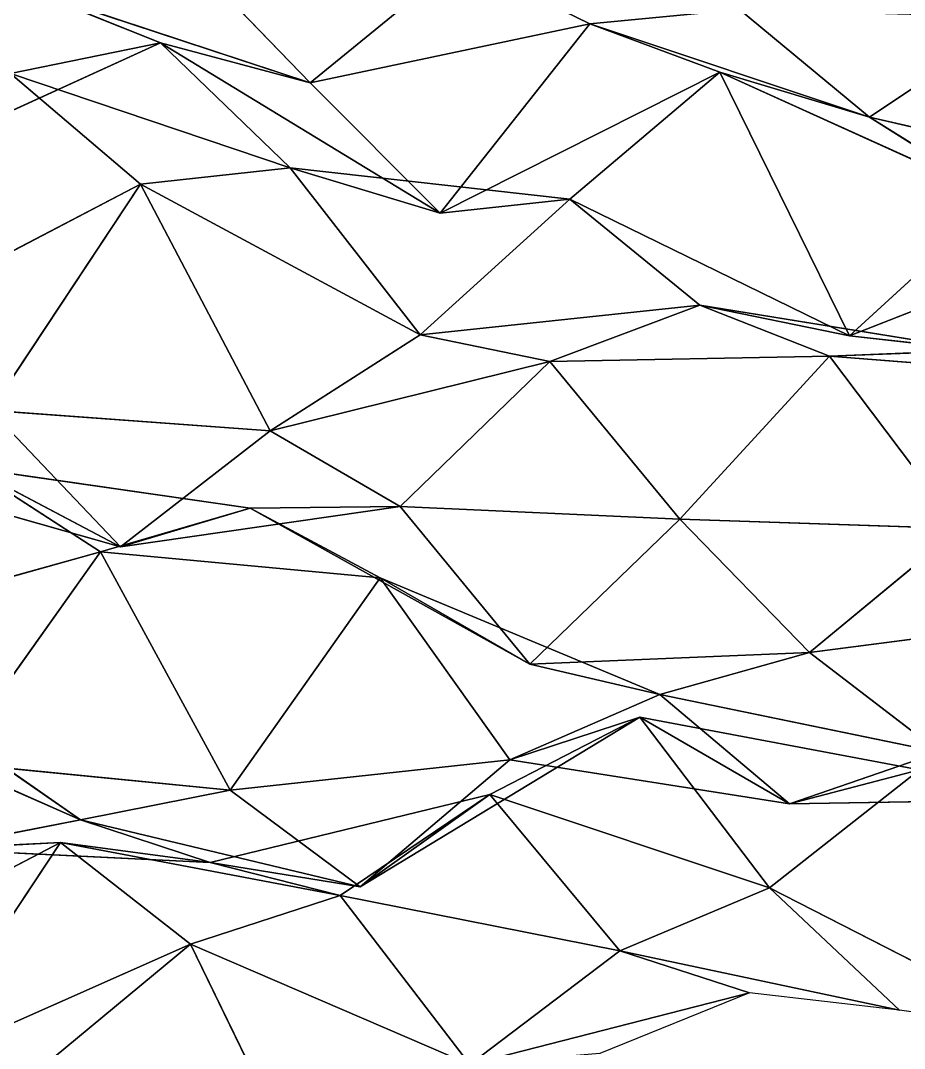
# Model space of a CAD drawing. Header units: metres. Extents: x -3703 to 431, y -1555 to 134.
# Drawn here: x -76.9 to 2.2, y -96 to -3.9 of the extents above; entities that cross this region are included whole.
import ezdxf

# ---------------------------------------------------------------- set-up
doc = ezdxf.new("R2010")
doc.units = ezdxf.units.M

msp = doc.modelspace()

# ---------------------------------------------------------------- linework, layer by layer
for p, q in [((-62.609886, 2.527298, -907.91504), (-50.982338, -9.499359, -945.5525)), ((-50.982338, -9.499359, -945.5525), (-62.609886, 2.527298, -907.91504)), ((-37.565926, 1.50473, -920.5177), (-50.982338, -9.499359, -945.5525)), ((-50.982338, -9.499359, -945.5525), (-37.565926, 1.50473, -920.5177)), ((-37.565926, 1.50473, -920.5177), (-25.938377, -4.209076, -959.56665)), ((-25.938377, -4.209076, -959.56665), (-37.565926, 1.50473, -920.5177)), ((-50.982338, -9.499359, -945.5525), (-76.0263, -1.221085, -934.5724)), ((-76.0263, -1.221085, -934.5724), (-64.39875, -5.919678, -973.8484)), ((-64.39875, -5.919678, -973.8484), (-76.0263, -1.221085, -934.5724)), ((-76.0263, -1.221085, -934.5724), (-50.982338, -9.499359, -945.5525)), ((-12.521965, -2.933823, -932.3563), (-25.938377, -4.209076, -959.56665)), ((-25.938377, -4.209076, -959.56665), (-12.521965, -2.933823, -932.3563)), ((-12.521965, -2.933823, -932.3563), (-0.894417, -12.558044, -970.531)), ((-0.894417, -12.558044, -970.531), (-12.521965, -2.933823, -932.3563)), ((12.521996, -3.627045, -945.0326), (-0.894417, -12.558044, -970.531)), ((-0.894417, -12.558044, -970.531), (12.521996, -3.627045, -945.0326)), ((-25.938377, -4.209076, -959.56665), (-50.982338, -9.499359, -945.5525)), ((-50.982338, -9.499359, -945.5525), (-25.938377, -4.209076, -959.56665)), ((-25.938377, -4.209076, -959.56665), (-39.35479, -21.167877, -983.27)), ((-39.35479, -21.167877, -983.27), (-25.938377, -4.209076, -959.56665)), ((-0.894417, -12.558044, -970.531), (-25.938377, -4.209076, -959.56665)), ((-25.938377, -4.209076, -959.56665), (-14.310829, -8.546692, -998.92346)), ((-14.310829, -8.546692, -998.92346), (-25.938377, -4.209076, -959.56665)), ((-25.938377, -4.209076, -959.56665), (-0.894417, -12.558044, -970.531)), ((-64.39875, -5.919678, -973.8484), (-89.44271, -17.349777, -958.4614)), ((-89.44271, -17.349777, -958.4614), (-64.39875, -5.919678, -973.8484)), ((-64.39875, -5.919678, -973.8484), (-77.81516, -8.667007, -1000.7296)), ((-77.81516, -8.667007, -1000.7296), (-64.39875, -5.919678, -973.8484)), ((-50.982338, -9.499359, -945.5525), (-64.39875, -5.919678, -973.8484)), ((-39.35479, -21.167877, -983.27), (-64.39875, -5.919678, -973.8484)), ((-64.39875, -5.919678, -973.8484), (-50.982338, -9.499359, -945.5525)), ((-64.39875, -5.919678, -973.8484), (-52.771202, -17.123276, -1011.6699)), ((-52.771202, -17.123276, -1011.6699), (-64.39875, -5.919678, -973.8484)), ((-64.39875, -5.919678, -973.8484), (-39.35479, -21.167877, -983.27)), ((-52.771202, -17.123276, -1011.6699), (-77.81516, -8.667007, -1000.7296)), ((-77.81516, -8.667007, -1000.7296), (-66.187614, -18.568512, -1038.8422)), ((-66.187614, -18.568512, -1038.8422), (-77.81516, -8.667007, -1000.7296)), ((-77.81516, -8.667007, -1000.7296), (-52.771202, -17.123276, -1011.6699)), ((-14.310829, -8.546692, -998.92346), (-39.35479, -21.167877, -983.27)), ((-39.35479, -21.167877, -983.27), (-14.310829, -8.546692, -998.92346)), ((-14.310829, -8.546692, -998.92346), (-27.727242, -19.901794, -1023.8799)), ((-27.727242, -19.901794, -1023.8799), (-14.310829, -8.546692, -998.92346)), ((-0.894417, -12.558044, -970.531), (-14.310829, -8.546692, -998.92346)), ((10.733131, -19.871552, -1009.2223), (-14.310829, -8.546692, -998.92346)), ((-14.310829, -8.546692, -998.92346), (-0.894417, -12.558044, -970.531)), ((-14.310829, -8.546692, -998.92346), (-2.683281, -32.16562, -1033.9688)), ((-2.683281, -32.16562, -1033.9688), (-14.310829, -8.546692, -998.92346)), ((-14.310829, -8.546692, -998.92346), (10.733131, -19.871552, -1009.2223)), ((-50.982338, -9.499359, -945.5525), (-39.35479, -21.167877, -983.27)), ((-39.35479, -21.167877, -983.27), (-50.982338, -9.499359, -945.5525)), ((24.149544, -18.36847, -982.063), (-0.894417, -12.558044, -970.531)), ((-0.894417, -12.558044, -970.531), (10.733131, -19.871552, -1009.2223)), ((10.733131, -19.871552, -1009.2223), (-0.894417, -12.558044, -970.531)), ((-0.894417, -12.558044, -970.531), (24.149544, -18.36847, -982.063)), ((-52.771202, -17.123276, -1011.6699), (-66.187614, -18.568512, -1038.8422)), ((-66.187614, -18.568512, -1038.8422), (-52.771202, -17.123276, -1011.6699)), ((-39.35479, -21.167877, -983.27), (-52.771202, -17.123276, -1011.6699)), ((-27.727242, -19.901794, -1023.8799), (-52.771202, -17.123276, -1011.6699)), ((-52.771202, -17.123276, -1011.6699), (-39.35479, -21.167877, -983.27)), ((-52.771202, -17.123276, -1011.6699), (-41.143654, -32.064697, -1048.6556)), ((-41.143654, -32.064697, -1048.6556), (-52.771202, -17.123276, -1011.6699)), ((-52.771202, -17.123276, -1011.6699), (-27.727242, -19.901794, -1023.8799)), ((-66.187614, -18.568512, -1038.8422), (-91.231575, -31.664368, -1023.08264)), ((-91.231575, -31.664368, -1023.08264), (-66.187614, -18.568512, -1038.8422)), ((-66.187614, -18.568512, -1038.8422), (-79.60403, -38.84111, -1061.8046)), ((-79.60403, -38.84111, -1061.8046), (-66.187614, -18.568512, -1038.8422)), ((-41.143654, -32.064697, -1048.6556), (-66.187614, -18.568512, -1038.8422)), ((-66.187614, -18.568512, -1038.8422), (-54.560066, -40.665268, -1074.2279)), ((-54.560066, -40.665268, -1074.2279), (-66.187614, -18.568512, -1038.8422)), ((-66.187614, -18.568512, -1038.8422), (-41.143654, -32.064697, -1048.6556)), ((-27.727242, -19.901794, -1023.8799), (-41.143654, -32.064697, -1048.6556)), ((-41.143654, -32.064697, -1048.6556), (-27.727242, -19.901794, -1023.8799)), ((-39.35479, -21.167877, -983.27), (-27.727242, -19.901794, -1023.8799)), ((-27.727242, -19.901794, -1023.8799), (-39.35479, -21.167877, -983.27)), ((-2.683281, -32.16562, -1033.9688), (-27.727242, -19.901794, -1023.8799)), ((-27.727242, -19.901794, -1023.8799), (-16.099693, -29.42366, -1062.0774)), ((-16.099693, -29.42366, -1062.0774), (-27.727242, -19.901794, -1023.8799)), ((-27.727242, -19.901794, -1023.8799), (-2.683281, -32.16562, -1033.9688)), ((10.733131, -19.871552, -1009.2223), (-2.683281, -32.16562, -1033.9688)), ((-2.683281, -32.16562, -1033.9688), (10.733131, -19.871552, -1009.2223)), ((22.36068, -22.3199, -1049.0016), (-2.683281, -32.16562, -1033.9688)), ((-2.683281, -32.16562, -1033.9688), (22.36068, -22.3199, -1049.0016)), ((-16.099693, -29.42366, -1062.0774), (-41.143654, -32.064697, -1048.6556)), ((-41.143654, -32.064697, -1048.6556), (-16.099693, -29.42366, -1062.0774)), ((-16.099693, -29.42366, -1062.0774), (-29.516106, -34.44278, -1088.4506)), ((-29.516106, -34.44278, -1088.4506), (-16.099693, -29.42366, -1062.0774)), ((-2.683281, -32.16562, -1033.9688), (-16.099693, -29.42366, -1062.0774)), ((8.944267, -33.459015, -1074.0062), (-16.099693, -29.42366, -1062.0774)), ((-16.099693, -29.42366, -1062.0774), (-2.683281, -32.16562, -1033.9688)), ((-16.099693, -29.42366, -1062.0774), (-4.472145, -33.965378, -1101.3884)), ((-4.472145, -33.965378, -1101.3884), (-16.099693, -29.42366, -1062.0774)), ((-16.099693, -29.42366, -1062.0774), (8.944267, -33.459015, -1074.0062)), ((-41.143654, -32.064697, -1048.6556), (-54.560066, -40.665268, -1074.2279)), ((-54.560066, -40.665268, -1074.2279), (-41.143654, -32.064697, -1048.6556)), ((-41.143654, -32.064697, -1048.6556), (-29.516106, -34.44278, -1088.4506)), ((-29.516106, -34.44278, -1088.4506), (-41.143654, -32.064697, -1048.6556)), ((-2.683281, -32.16562, -1033.9688), (8.944267, -33.459015, -1074.0062)), ((8.944267, -33.459015, -1074.0062), (-2.683281, -32.16562, -1033.9688)), ((-4.472145, -33.965378, -1101.3884), (-29.516106, -34.44278, -1088.4506)), ((-29.516106, -34.44278, -1088.4506), (-4.472145, -33.965378, -1101.3884)), ((-4.472145, -33.965378, -1101.3884), (-17.888557, -48.57872, -1125.6162)), ((-17.888557, -48.57872, -1125.6162), (-4.472145, -33.965378, -1101.3884)), ((8.944267, -33.459015, -1074.0062), (-4.472145, -33.965378, -1101.3884)), ((-4.472145, -33.965378, -1101.3884), (8.944267, -33.459015, -1074.0062)), ((20.571815, -35.952545, -1113.7754), (-4.472145, -33.965378, -1101.3884)), ((-4.472145, -33.965378, -1101.3884), (7.155403, -49.41043, -1138.2615)), ((7.155403, -49.41043, -1138.2615), (-4.472145, -33.965378, -1101.3884)), ((-4.472145, -33.965378, -1101.3884), (20.571815, -35.952545, -1113.7754)), ((-29.516106, -34.44278, -1088.4506), (-54.560066, -40.665268, -1074.2279)), ((-54.560066, -40.665268, -1074.2279), (-29.516106, -34.44278, -1088.4506)), ((-29.516106, -34.44278, -1088.4506), (-42.932518, -47.43219, -1113.0414)), ((-42.932518, -47.43219, -1113.0414), (-29.516106, -34.44278, -1088.4506)), ((-29.516106, -34.44278, -1088.4506), (-17.888557, -48.57872, -1125.6162)), ((-17.888557, -48.57872, -1125.6162), (-29.516106, -34.44278, -1088.4506)), ((-54.560066, -40.665268, -1074.2279), (-79.60403, -38.84111, -1061.8046)), ((-79.60403, -38.84111, -1061.8046), (-67.97648, -51.06424, -1099.3981)), ((-67.97648, -51.06424, -1099.3981), (-79.60403, -38.84111, -1061.8046)), ((-79.60403, -38.84111, -1061.8046), (-54.560066, -40.665268, -1074.2279)), ((-54.560066, -40.665268, -1074.2279), (-67.97648, -51.06424, -1099.3981)), ((-67.97648, -51.06424, -1099.3981), (-54.560066, -40.665268, -1074.2279)), ((-54.560066, -40.665268, -1074.2279), (-42.932518, -47.43219, -1113.0414)), ((-42.932518, -47.43219, -1113.0414), (-54.560066, -40.665268, -1074.2279)), ((-67.97648, -51.06424, -1099.3981), (-93.02044, -43.952484, -1088.1571)), ((-93.02044, -43.952484, -1088.1571), (-67.97648, -51.06424, -1099.3981)), ((-67.97648, -51.06424, -1099.3981), (-81.39289, -43.975937, -1128.4785)), ((-56.34893, -47.606415, -1140.4979), (-81.39289, -43.975937, -1128.4785)), ((-81.39289, -43.975937, -1128.4785), (-67.97648, -51.06424, -1099.3981)), ((-81.39289, -43.975937, -1128.4785), (-69.76531, -51.496887, -1167.1234)), ((-69.76531, -51.496887, -1167.1234), (-81.39289, -43.975937, -1128.4785)), ((-81.39289, -43.975937, -1128.4785), (-56.34893, -47.606415, -1140.4979)), ((-56.34893, -47.606415, -1140.4979), (-69.76531, -51.496887, -1167.1234)), ((-69.76531, -51.496887, -1167.1234), (-56.34893, -47.606415, -1140.4979)), ((-42.932518, -47.43219, -1113.0414), (-67.97648, -51.06424, -1099.3981)), ((-67.97648, -51.06424, -1099.3981), (-42.932518, -47.43219, -1113.0414)), ((-67.97648, -51.06424, -1099.3981), (-56.34893, -47.606415, -1140.4979)), ((-56.34893, -47.606415, -1140.4979), (-67.97648, -51.06424, -1099.3981)), ((-42.932518, -47.43219, -1113.0414), (-56.34893, -47.606415, -1140.4979)), ((-56.34893, -47.606415, -1140.4979), (-42.932518, -47.43219, -1113.0414)), ((-31.30497, -61.572952, -1150.206), (-56.34893, -47.606415, -1140.4979)), ((-56.34893, -47.606415, -1140.4979), (-44.72135, -53.825943, -1179.4338)), ((-44.72135, -53.825943, -1179.4338), (-56.34893, -47.606415, -1140.4979)), ((-56.34893, -47.606415, -1140.4979), (-31.30497, -61.572952, -1150.206)), ((-17.888557, -48.57872, -1125.6162), (-42.932518, -47.43219, -1113.0414)), ((-42.932518, -47.43219, -1113.0414), (-31.30497, -61.572952, -1150.206)), ((-31.30497, -61.572952, -1150.206), (-42.932518, -47.43219, -1113.0414)), ((-42.932518, -47.43219, -1113.0414), (-17.888557, -48.57872, -1125.6162)), ((-17.888557, -48.57872, -1125.6162), (-31.30497, -61.572952, -1150.206)), ((-31.30497, -61.572952, -1150.206), (-17.888557, -48.57872, -1125.6162)), ((7.155403, -49.41043, -1138.2615), (-17.888557, -48.57872, -1125.6162)), ((-17.888557, -48.57872, -1125.6162), (-6.261009, -60.525604, -1163.2715)), ((-6.261009, -60.525604, -1163.2715), (-17.888557, -48.57872, -1125.6162)), ((-17.888557, -48.57872, -1125.6162), (7.155403, -49.41043, -1138.2615)), ((7.155403, -49.41043, -1138.2615), (-6.261009, -60.525604, -1163.2715)), ((-6.261009, -60.525604, -1163.2715), (7.155403, -49.41043, -1138.2615)), ((-69.76531, -51.496887, -1167.1234), (-94.80927, -58.512497, -1152.7235)), ((-94.80927, -58.512497, -1152.7235), (-69.76531, -51.496887, -1167.1234)), ((-69.76531, -51.496887, -1167.1234), (-83.181725, -70.38898, -1190.3945)), ((-83.181725, -70.38898, -1190.3945), (-69.76531, -51.496887, -1167.1234)), ((-44.72135, -53.825943, -1179.4338), (-69.76531, -51.496887, -1167.1234)), ((-69.76531, -51.496887, -1167.1234), (-58.137764, -72.86261, -1202.6726)), ((-58.137764, -72.86261, -1202.6726), (-69.76531, -51.496887, -1167.1234)), ((-69.76531, -51.496887, -1167.1234), (-44.72135, -53.825943, -1179.4338)), ((-44.72135, -53.825943, -1179.4338), (-58.137764, -72.86261, -1202.6726)), ((-58.137764, -72.86261, -1202.6726), (-44.72135, -53.825943, -1179.4338)), ((-31.30497, -61.572952, -1150.206), (-44.72135, -53.825943, -1179.4338)), ((-19.677391, -64.284744, -1189.9264), (-44.72135, -53.825943, -1179.4338)), ((-44.72135, -53.825943, -1179.4338), (-31.30497, -61.572952, -1150.206)), ((-44.72135, -53.825943, -1179.4338), (-33.093803, -70.142456, -1216.112)), ((-33.093803, -70.142456, -1216.112), (-44.72135, -53.825943, -1179.4338)), ((-44.72135, -53.825943, -1179.4338), (-19.677391, -64.284744, -1189.9264)), ((18.782967, -57.27672, -1176.8292), (-6.261009, -60.525604, -1163.2715)), ((-6.261009, -60.525604, -1163.2715), (18.782967, -57.27672, -1176.8292)), ((-71.55418, -75.50467, -1229.5773), (-96.59814, -58.146835, -1220.6273)), ((-96.59814, -58.146835, -1220.6273), (-71.55418, -75.50467, -1229.5773)), ((-6.261009, -60.525604, -1163.2715), (-31.30497, -61.572952, -1150.206)), ((-31.30497, -61.572952, -1150.206), (-6.261009, -60.525604, -1163.2715)), ((-6.261009, -60.525604, -1163.2715), (-19.677391, -64.284744, -1189.9264)), ((-19.677391, -64.284744, -1189.9264), (-6.261009, -60.525604, -1163.2715)), ((-6.261009, -60.525604, -1163.2715), (5.366585, -69.44087, -1201.6046)), ((5.366585, -69.44087, -1201.6046), (-6.261009, -60.525604, -1163.2715)), ((-31.30497, -61.572952, -1150.206), (-19.677391, -64.284744, -1189.9264)), ((-19.677391, -64.284744, -1189.9264), (-31.30497, -61.572952, -1150.206)), ((-19.677391, -64.284744, -1189.9264), (-33.093803, -70.142456, -1216.112)), ((-33.093803, -70.142456, -1216.112), (-19.677391, -64.284744, -1189.9264)), ((5.366585, -69.44087, -1201.6046), (-19.677391, -64.284744, -1189.9264)), ((-19.677391, -64.284744, -1189.9264), (-8.049828, -74.065094, -1228.0662)), ((-8.049828, -74.065094, -1228.0662), (-19.677391, -64.284744, -1189.9264)), ((-19.677391, -64.284744, -1189.9264), (5.366585, -69.44087, -1201.6046)), ((-21.46624, -66.30168, -1257.2975), (-46.510216, -81.49515, -1241.069)), ((-46.510216, -81.49515, -1241.069), (-21.46624, -66.30168, -1257.2975)), ((-21.46624, -66.30168, -1257.2975), (-34.882652, -73.23328, -1283.243)), ((-34.882652, -73.23328, -1283.243), (-21.46624, -66.30168, -1257.2975)), ((-33.093803, -70.142456, -1216.112), (-21.46624, -66.30168, -1257.2975)), ((-21.46624, -66.30168, -1257.2975), (-33.093803, -70.142456, -1216.112)), ((-8.049828, -74.065094, -1228.0662), (-21.46624, -66.30168, -1257.2975)), ((3.577705, -71.0352, -1269.0703), (-21.46624, -66.30168, -1257.2975)), ((-21.46624, -66.30168, -1257.2975), (-8.049828, -74.065094, -1228.0662)), ((-21.46624, -66.30168, -1257.2975), (-9.838707, -81.60014, -1294.2034)), ((-9.838707, -81.60014, -1294.2034), (-21.46624, -66.30168, -1257.2975)), ((-21.46624, -66.30168, -1257.2975), (3.577705, -71.0352, -1269.0703)), ((5.366585, -69.44087, -1201.6046), (-8.049828, -74.065094, -1228.0662)), ((-8.049828, -74.065094, -1228.0662), (5.366585, -69.44087, -1201.6046)), ((-58.137764, -72.86261, -1202.6726), (-83.181725, -70.38898, -1190.3945)), ((-83.181725, -70.38898, -1190.3945), (-71.55418, -75.50467, -1229.5773)), ((-71.55418, -75.50467, -1229.5773), (-83.181725, -70.38898, -1190.3945)), ((-83.181725, -70.38898, -1190.3945), (-58.137764, -72.86261, -1202.6726)), ((-33.093803, -70.142456, -1216.112), (-58.137764, -72.86261, -1202.6726)), ((-58.137764, -72.86261, -1202.6726), (-33.093803, -70.142456, -1216.112)), ((-33.093803, -70.142456, -1216.112), (-46.510216, -81.49515, -1241.069)), ((-46.510216, -81.49515, -1241.069), (-33.093803, -70.142456, -1216.112)), ((-8.049828, -74.065094, -1228.0662), (-33.093803, -70.142456, -1216.112)), ((-33.093803, -70.142456, -1216.112), (-8.049828, -74.065094, -1228.0662)), ((3.577705, -71.0352, -1269.0703), (-9.838707, -81.60014, -1294.2034)), ((-9.838707, -81.60014, -1294.2034), (3.577705, -71.0352, -1269.0703)), ((-8.049828, -74.065094, -1228.0662), (3.577705, -71.0352, -1269.0703)), ((3.577705, -71.0352, -1269.0703), (-8.049828, -74.065094, -1228.0662)), ((-58.137764, -72.86261, -1202.6726), (-71.55418, -75.50467, -1229.5773)), ((-71.55418, -75.50467, -1229.5773), (-58.137764, -72.86261, -1202.6726)), ((-34.882652, -73.23328, -1283.243), (-59.92663, -79.33229, -1269.0481)), ((-59.92663, -79.33229, -1269.0481), (-34.882652, -73.23328, -1283.243)), ((-58.137764, -72.86261, -1202.6726), (-46.510216, -81.49515, -1241.069)), ((-46.510216, -81.49515, -1241.069), (-58.137764, -72.86261, -1202.6726)), ((-34.882652, -73.23328, -1283.243), (-48.299065, -82.28389, -1308.7147)), ((-48.299065, -82.28389, -1308.7147), (-34.882652, -73.23328, -1283.243)), ((-46.510216, -81.49515, -1241.069), (-34.882652, -73.23328, -1283.243)), ((-34.882652, -73.23328, -1283.243), (-46.510216, -81.49515, -1241.069)), ((-9.838707, -81.60014, -1294.2034), (-34.882652, -73.23328, -1283.243)), ((-34.882652, -73.23328, -1283.243), (-23.25512, -87.2529, -1320.4348)), ((-23.25512, -87.2529, -1320.4348), (-34.882652, -73.23328, -1283.243)), ((-34.882652, -73.23328, -1283.243), (-9.838707, -81.60014, -1294.2034)), ((16.994118, -73.64365, -1240.9916), (-8.049828, -74.065094, -1228.0662)), ((-8.049828, -74.065094, -1228.0662), (16.994118, -73.64365, -1240.9916)), ((-71.55418, -75.50467, -1229.5773), (-84.97059, -78.118225, -1256.4883)), ((-84.97059, -78.118225, -1256.4883), (-71.55418, -75.50467, -1229.5773)), ((-46.510216, -81.49515, -1241.069), (-71.55418, -75.50467, -1229.5773)), ((-71.55418, -75.50467, -1229.5773), (-59.92663, -79.33229, -1269.0481)), ((-59.92663, -79.33229, -1269.0481), (-71.55418, -75.50467, -1229.5773)), ((-71.55418, -75.50467, -1229.5773), (-46.510216, -81.49515, -1241.069)), ((-73.34304, -77.54033, -1296.9441), (-98.387, -90.59929, -1281.1929)), ((-98.387, -90.59929, -1281.1929), (-73.34304, -77.54033, -1296.9441)), ((-73.34304, -77.54033, -1296.9441), (-86.75945, -97.7552, -1319.9194)), ((-86.75945, -97.7552, -1319.9194), (-73.34304, -77.54033, -1296.9441)), ((-84.97059, -78.118225, -1256.4883), (-73.34304, -77.54033, -1296.9441)), ((-73.34304, -77.54033, -1296.9441), (-84.97059, -78.118225, -1256.4883)), ((-59.92663, -79.33229, -1269.0481), (-84.97059, -78.118225, -1256.4883)), ((-84.97059, -78.118225, -1256.4883), (-59.92663, -79.33229, -1269.0481)), ((-59.92663, -79.33229, -1269.0481), (-73.34304, -77.54033, -1296.9441)), ((-48.299065, -82.28389, -1308.7147), (-73.34304, -77.54033, -1296.9441)), ((-73.34304, -77.54033, -1296.9441), (-59.92663, -79.33229, -1269.0481)), ((-73.34304, -77.54033, -1296.9441), (-61.715477, -86.65091, -1335.2336)), ((-61.715477, -86.65091, -1335.2336), (-73.34304, -77.54033, -1296.9441)), ((-73.34304, -77.54033, -1296.9441), (-48.299065, -82.28389, -1308.7147)), ((-46.510216, -81.49515, -1241.069), (-59.92663, -79.33229, -1269.0481)), ((-59.92663, -79.33229, -1269.0481), (-46.510216, -81.49515, -1241.069)), ((-59.92663, -79.33229, -1269.0481), (-48.299065, -82.28389, -1308.7147)), ((-48.299065, -82.28389, -1308.7147), (-59.92663, -79.33229, -1269.0481)), ((-9.838707, -81.60014, -1294.2034), (-23.25512, -87.2529, -1320.4348)), ((-23.25512, -87.2529, -1320.4348), (-9.838707, -81.60014, -1294.2034)), ((15.205269, -94.411194, -1304.1699), (-9.838707, -81.60014, -1294.2034)), ((-9.838707, -81.60014, -1294.2034), (1.788857, -92.56239, -1332.0787)), ((1.788857, -92.56239, -1332.0787), (-9.838707, -81.60014, -1294.2034)), ((-9.838707, -81.60014, -1294.2034), (15.205269, -94.411194, -1304.1699)), ((-48.299065, -82.28389, -1308.7147), (-61.715477, -86.65091, -1335.2336)), ((-61.715477, -86.65091, -1335.2336), (-48.299065, -82.28389, -1308.7147)), ((-23.25512, -87.2529, -1320.4348), (-48.299065, -82.28389, -1308.7147)), ((-48.299065, -82.28389, -1308.7147), (-36.67153, -97.41257, -1345.6584)), ((-36.67153, -97.41257, -1345.6584), (-48.299065, -82.28389, -1308.7147)), ((-48.299065, -82.28389, -1308.7147), (-23.25512, -87.2529, -1320.4348)), ((-61.715477, -86.65091, -1335.2336), (-86.75945, -97.7552, -1319.9194)), ((-86.75945, -97.7552, -1319.9194), (-61.715477, -86.65091, -1335.2336)), ((-61.715477, -86.65091, -1335.2336), (-75.13189, -97.78975, -1360.2384)), ((-75.13189, -97.78975, -1360.2384), (-61.715477, -86.65091, -1335.2336)), ((-36.67153, -97.41257, -1345.6584), (-61.715477, -86.65091, -1335.2336)), ((-61.715477, -86.65091, -1335.2336), (-50.087944, -110.51218, -1370.2247)), ((-50.087944, -110.51218, -1370.2247), (-61.715477, -86.65091, -1335.2336)), ((-61.715477, -86.65091, -1335.2336), (-36.67153, -97.41257, -1345.6584)), ((-23.25512, -87.2529, -1320.4348), (-36.67153, -97.41257, -1345.6584)), ((-36.67153, -97.41257, -1345.6584), (-23.25512, -87.2529, -1320.4348)), ((1.788857, -92.56239, -1332.0787), (-23.25512, -87.2529, -1320.4348)), ((-23.25512, -87.2529, -1320.4348), (-11.627556, -90.99472, -1359.9247)), ((-11.627556, -90.99472, -1359.9247), (-23.25512, -87.2529, -1320.4348)), ((-23.25512, -87.2529, -1320.4348), (1.788857, -92.56239, -1332.0787)), ((-11.627556, -90.99472, -1359.9247), (-36.67153, -97.41257, -1345.6584)), ((-36.67153, -97.41257, -1345.6584), (-11.627556, -90.99472, -1359.9247)), ((-11.627556, -90.99472, -1359.9247), (-25.043968, -96.42642, -1386.2057)), ((1.788857, -92.56239, -1332.0787), (-11.627556, -90.99472, -1359.9247)), ((15.205269, -94.411194, -1304.1699), (1.788857, -92.56239, -1332.0787))]:
    msp.add_line(p, q)
for points in [[(-89.44271, -17.349777, -958.4614), (-101.070274, 5.621216, -923.2711), (-76.0263, -1.221085, -934.5724), (-76.0262, -1.220985, -934.57227)], [(-62.609886, 2.527298, -907.91504), (-50.982338, -9.499359, -945.5525), (-76.0263, -1.221085, -934.5724), (-76.0262, -1.220985, -934.57227)], [(-50.982338, -9.499359, -945.5525), (-62.609886, 2.527298, -907.91504), (-37.565926, 1.50473, -920.5177), (-37.565826, 1.50483, -920.5176)], [(-37.565926, 1.50473, -920.5177), (-25.938377, -4.209076, -959.56665), (-50.982338, -9.499359, -945.5525), (-50.98224, -9.499259, -945.55237)], [(-25.938377, -4.209076, -959.56665), (-37.565926, 1.50473, -920.5177), (-12.521965, -2.933823, -932.3563), (-12.521865, -2.933723, -932.3562)], [(-76.0263, -1.221085, -934.5724), (-64.39875, -5.919678, -973.8484), (-89.44271, -17.349777, -958.4614), (-89.44261, -17.349678, -958.4613)], [(-64.39875, -5.919678, -973.8484), (-76.0263, -1.221085, -934.5724), (-50.982338, -9.499359, -945.5525), (-50.98224, -9.499259, -945.55237)], [(-12.521965, -2.933823, -932.3563), (-0.894417, -12.558044, -970.531), (-25.938377, -4.209076, -959.56665), (-25.938278, -4.208976, -959.5665)], [(-0.894417, -12.558044, -970.531), (-12.521965, -2.933823, -932.3563), (12.521996, -3.627045, -945.0326), (12.522096, -3.626945, -945.0325)], [(12.521996, -3.627045, -945.0326), (24.149544, -18.36847, -982.063), (-0.894417, -12.558044, -970.531), (-0.894317, -12.557944, -970.5309)], [(-39.35479, -21.167877, -983.27), (-50.982338, -9.499359, -945.5525), (-25.938377, -4.209076, -959.56665), (-25.938278, -4.208976, -959.5665)], [(-25.938377, -4.209076, -959.56665), (-14.310829, -8.546692, -998.92346), (-39.35479, -21.167877, -983.27), (-39.35469, -21.167778, -983.2699)], [(-14.310829, -8.546692, -998.92346), (-25.938377, -4.209076, -959.56665), (-0.894417, -12.558044, -970.531), (-0.894317, -12.557944, -970.5309)], [(-77.81516, -8.667007, -1000.7296), (-89.44271, -17.349777, -958.4614), (-64.39875, -5.919678, -973.8484), (-64.39865, -5.919578, -973.84827)], [(-64.39875, -5.919678, -973.8484), (-52.771202, -17.123276, -1011.6699), (-77.81516, -8.667007, -1000.7296), (-77.81506, -8.666907, -1000.7295)], [(-50.982338, -9.499359, -945.5525), (-39.35479, -21.167877, -983.27), (-64.39875, -5.919678, -973.8484), (-64.39865, -5.919578, -973.84827)], [(-52.771202, -17.123276, -1011.6699), (-64.39875, -5.919678, -973.8484), (-39.35479, -21.167877, -983.27), (-39.35469, -21.167778, -983.2699)], [(-77.81516, -8.667007, -1000.7296), (-66.187614, -18.568512, -1038.8422), (-91.231575, -31.664368, -1023.08264), (-91.231476, -31.664268, -1023.0825)], [(-66.187614, -18.568512, -1038.8422), (-77.81516, -8.667007, -1000.7296), (-52.771202, -17.123276, -1011.6699), (-52.771103, -17.123177, -1011.6698)], [(-27.727242, -19.901794, -1023.8799), (-39.35479, -21.167877, -983.27), (-14.310829, -8.546692, -998.92346), (-14.310729, -8.546592, -998.92334)], [(-14.310829, -8.546692, -998.92346), (-2.683281, -32.16562, -1033.9688), (-27.727242, -19.901794, -1023.8799), (-27.727142, -19.901695, -1023.87976)], [(-0.894417, -12.558044, -970.531), (10.733131, -19.871552, -1009.2223), (-14.310829, -8.546692, -998.92346), (-14.310729, -8.546592, -998.92334)], [(-2.683281, -32.16562, -1033.9688), (-14.310829, -8.546692, -998.92346), (10.733131, -19.871552, -1009.2223), (10.733232, -19.871452, -1009.22217)], [(10.733131, -19.871552, -1009.2223), (-0.894417, -12.558044, -970.531), (24.149544, -18.36847, -982.063), (24.149643, -18.36837, -982.06287)], [(-52.771202, -17.123276, -1011.6699), (-41.143654, -32.064697, -1048.6556), (-66.187614, -18.568512, -1038.8422), (-66.187515, -18.568413, -1038.842)], [(-39.35479, -21.167877, -983.27), (-27.727242, -19.901794, -1023.8799), (-52.771202, -17.123276, -1011.6699), (-52.771103, -17.123177, -1011.6698)], [(-41.143654, -32.064697, -1048.6556), (-52.771202, -17.123276, -1011.6699), (-27.727242, -19.901794, -1023.8799), (-27.727142, -19.901695, -1023.87976)], [(-79.60403, -38.84111, -1061.8046), (-91.231575, -31.664368, -1023.08264), (-66.187614, -18.568512, -1038.8422), (-66.187515, -18.568413, -1038.842)], [(-66.187614, -18.568512, -1038.8422), (-54.560066, -40.665268, -1074.2279), (-79.60403, -38.84111, -1061.8046), (-79.60393, -38.84101, -1061.8044)], [(-54.560066, -40.665268, -1074.2279), (-66.187614, -18.568512, -1038.8422), (-41.143654, -32.064697, -1048.6556), (-41.143555, -32.064598, -1048.6555)], [(-27.727242, -19.901794, -1023.8799), (-16.099693, -29.42366, -1062.0774), (-41.143654, -32.064697, -1048.6556), (-41.143555, -32.064598, -1048.6555)], [(-16.099693, -29.42366, -1062.0774), (-27.727242, -19.901794, -1023.8799), (-2.683281, -32.16562, -1033.9688), (-2.683181, -32.16552, -1033.9686)], [(10.733131, -19.871552, -1009.2223), (22.36068, -22.3199, -1049.0016), (-2.683281, -32.16562, -1033.9688), (-2.683181, -32.16552, -1033.9686)], [(8.944267, -33.459015, -1074.0062), (-2.683281, -32.16562, -1033.9688), (22.36068, -22.3199, -1049.0016), (22.360779, -22.319801, -1049.0015)], [(-29.516106, -34.44278, -1088.4506), (-41.143654, -32.064697, -1048.6556), (-16.099693, -29.42366, -1062.0774), (-16.099594, -29.423561, -1062.0773)], [(-16.099693, -29.42366, -1062.0774), (-4.472145, -33.965378, -1101.3884), (-29.516106, -34.44278, -1088.4506), (-29.516006, -34.44268, -1088.4504)], [(-2.683281, -32.16562, -1033.9688), (8.944267, -33.459015, -1074.0062), (-16.099693, -29.42366, -1062.0774), (-16.099594, -29.423561, -1062.0773)], [(-4.472145, -33.965378, -1101.3884), (-16.099693, -29.42366, -1062.0774), (8.944267, -33.459015, -1074.0062), (8.944367, -33.458916, -1074.0061)], [(-41.143654, -32.064697, -1048.6556), (-29.516106, -34.44278, -1088.4506), (-54.560066, -40.665268, -1074.2279), (-54.559967, -40.66517, -1074.2278)], [(-17.888557, -48.57872, -1125.6162), (-29.516106, -34.44278, -1088.4506), (-4.472145, -33.965378, -1101.3884), (-4.472045, -33.96528, -1101.3883)], [(-4.472145, -33.965378, -1101.3884), (7.155403, -49.41043, -1138.2615), (-17.888557, -48.57872, -1125.6162), (-17.888458, -48.57862, -1125.6161)], [(8.944267, -33.459015, -1074.0062), (20.571815, -35.952545, -1113.7754), (-4.472145, -33.965378, -1101.3884), (-4.472045, -33.96528, -1101.3883)], [(7.155403, -49.41043, -1138.2615), (-4.472145, -33.965378, -1101.3884), (20.571815, -35.952545, -1113.7754), (20.571915, -35.952446, -1113.7753)], [(-42.932518, -47.43219, -1113.0414), (-54.560066, -40.665268, -1074.2279), (-29.516106, -34.44278, -1088.4506), (-29.516006, -34.44268, -1088.4504)], [(-29.516106, -34.44278, -1088.4506), (-17.888557, -48.57872, -1125.6162), (-42.932518, -47.43219, -1113.0414), (-42.93242, -47.43209, -1113.0413)], [(-79.60403, -38.84111, -1061.8046), (-67.97648, -51.06424, -1099.3981), (-93.02044, -43.952484, -1088.1571), (-93.02034, -43.952385, -1088.157)], [(-67.97648, -51.06424, -1099.3981), (-79.60403, -38.84111, -1061.8046), (-54.560066, -40.665268, -1074.2279), (-54.559967, -40.66517, -1074.2278)], [(-54.560066, -40.665268, -1074.2279), (-42.932518, -47.43219, -1113.0414), (-67.97648, -51.06424, -1099.3981), (-67.97638, -51.06414, -1099.398)], [(-81.39289, -43.975937, -1128.4785), (-69.76531, -51.496887, -1167.1234), (-94.80927, -58.512497, -1152.7235), (-94.80917, -58.512398, -1152.7234)], [(-81.39289, -43.975937, -1128.4785), (-93.02044, -43.952484, -1088.1571), (-67.97648, -51.06424, -1099.3981), (-67.97638, -51.06414, -1099.398)], [(-67.97648, -51.06424, -1099.3981), (-56.34893, -47.606415, -1140.4979), (-81.39289, -43.975937, -1128.4785), (-81.39279, -43.975838, -1128.4784)], [(-69.76531, -51.496887, -1167.1234), (-81.39289, -43.975937, -1128.4785), (-56.34893, -47.606415, -1140.4979), (-56.34883, -47.606316, -1140.4978)], [(-56.34893, -47.606415, -1140.4979), (-44.72135, -53.825943, -1179.4338), (-69.76531, -51.496887, -1167.1234), (-69.76521, -51.496788, -1167.1233)], [(-56.34893, -47.606415, -1140.4979), (-67.97648, -51.06424, -1099.3981), (-42.932518, -47.43219, -1113.0414), (-42.93242, -47.43209, -1113.0413)], [(-42.932518, -47.43219, -1113.0414), (-31.30497, -61.572952, -1150.206), (-56.34893, -47.606415, -1140.4979), (-56.34883, -47.606316, -1140.4978)], [(-44.72135, -53.825943, -1179.4338), (-56.34893, -47.606415, -1140.4979), (-31.30497, -61.572952, -1150.206), (-31.30487, -61.572853, -1150.2059)], [(-31.30497, -61.572952, -1150.206), (-42.932518, -47.43219, -1113.0414), (-17.888557, -48.57872, -1125.6162), (-17.888458, -48.57862, -1125.6161)], [(-17.888557, -48.57872, -1125.6162), (-6.261009, -60.525604, -1163.2715), (-31.30497, -61.572952, -1150.206), (-31.30487, -61.572853, -1150.2059)], [(-6.261009, -60.525604, -1163.2715), (-17.888557, -48.57872, -1125.6162), (7.155403, -49.41043, -1138.2615), (7.155503, -49.41033, -1138.2614)], [(7.155403, -49.41043, -1138.2615), (18.782967, -57.27672, -1176.8292), (-6.261009, -60.525604, -1163.2715), (-6.260909, -60.525505, -1163.2714)], [(-83.181725, -70.38898, -1190.3945), (-94.80927, -58.512497, -1152.7235), (-69.76531, -51.496887, -1167.1234), (-69.76521, -51.496788, -1167.1233)], [(-69.76531, -51.496887, -1167.1234), (-58.137764, -72.86261, -1202.6726), (-83.181725, -70.38898, -1190.3945), (-83.181625, -70.38888, -1190.3944)], [(-58.137764, -72.86261, -1202.6726), (-69.76531, -51.496887, -1167.1234), (-44.72135, -53.825943, -1179.4338), (-44.721252, -53.825844, -1179.4337)], [(-44.72135, -53.825943, -1179.4338), (-33.093803, -70.142456, -1216.112), (-58.137764, -72.86261, -1202.6726), (-58.137665, -72.86251, -1202.6725)], [(-31.30497, -61.572952, -1150.206), (-19.677391, -64.284744, -1189.9264), (-44.72135, -53.825943, -1179.4338), (-44.721252, -53.825844, -1179.4337)], [(-33.093803, -70.142456, -1216.112), (-44.72135, -53.825943, -1179.4338), (-19.677391, -64.284744, -1189.9264), (-19.677292, -64.284645, -1189.9263)], [(5.366585, -69.44087, -1201.6046), (-6.261009, -60.525604, -1163.2715), (18.782967, -57.27672, -1176.8292), (18.783066, -57.27662, -1176.8291)], [(-83.181725, -70.38898, -1190.3945), (-71.55418, -75.50467, -1229.5773), (-96.59814, -58.146835, -1220.6273), (-96.59804, -58.146736, -1220.6272)], [(-84.97059, -78.118225, -1256.4883), (-96.59814, -58.146835, -1220.6273), (-71.55418, -75.50467, -1229.5773), (-71.55408, -75.50457, -1229.5771)], [(-19.677391, -64.284744, -1189.9264), (-31.30497, -61.572952, -1150.206), (-6.261009, -60.525604, -1163.2715), (-6.260909, -60.525505, -1163.2714)], [(-6.261009, -60.525604, -1163.2715), (5.366585, -69.44087, -1201.6046), (-19.677391, -64.284744, -1189.9264), (-19.677292, -64.284645, -1189.9263)], [(-19.677391, -64.284744, -1189.9264), (-8.049828, -74.065094, -1228.0662), (-33.093803, -70.142456, -1216.112), (-33.093704, -70.14236, -1216.1119)], [(-8.049828, -74.065094, -1228.0662), (-19.677391, -64.284744, -1189.9264), (5.366585, -69.44087, -1201.6046), (5.366685, -69.44077, -1201.6045)], [(-34.882652, -73.23328, -1283.243), (-46.510216, -81.49515, -1241.069), (-21.46624, -66.30168, -1257.2975), (-21.46614, -66.30158, -1257.2974)], [(-33.093803, -70.142456, -1216.112), (-21.46624, -66.30168, -1257.2975), (-46.510216, -81.49515, -1241.069), (-46.510117, -81.49505, -1241.0688)], [(-21.46624, -66.30168, -1257.2975), (-9.838707, -81.60014, -1294.2034), (-34.882652, -73.23328, -1283.243), (-34.882553, -73.23318, -1283.2429)], [(-21.46624, -66.30168, -1257.2975), (-33.093803, -70.142456, -1216.112), (-8.049828, -74.065094, -1228.0662), (-8.049727, -74.064995, -1228.066)], [(-8.049828, -74.065094, -1228.0662), (3.577705, -71.0352, -1269.0703), (-21.46624, -66.30168, -1257.2975), (-21.46614, -66.30158, -1257.2974)], [(-9.838707, -81.60014, -1294.2034), (-21.46624, -66.30168, -1257.2975), (3.577705, -71.0352, -1269.0703), (3.577805, -71.0351, -1269.0702)], [(5.366585, -69.44087, -1201.6046), (16.994118, -73.64365, -1240.9916), (-8.049828, -74.065094, -1228.0662), (-8.049727, -74.064995, -1228.066)], [(-71.55418, -75.50467, -1229.5773), (-83.181725, -70.38898, -1190.3945), (-58.137764, -72.86261, -1202.6726), (-58.137665, -72.86251, -1202.6725)], [(-46.510216, -81.49515, -1241.069), (-58.137764, -72.86261, -1202.6726), (-33.093803, -70.142456, -1216.112), (-33.093704, -70.14236, -1216.1119)], [(3.577705, -71.0352, -1269.0703), (15.205269, -94.411194, -1304.1699), (-9.838707, -81.60014, -1294.2034), (-9.838607, -81.600044, -1294.2032)], [(3.577705, -71.0352, -1269.0703), (-8.049828, -74.065094, -1228.0662), (16.994118, -73.64365, -1240.9916), (16.994217, -73.64355, -1240.9915)], [(-58.137764, -72.86261, -1202.6726), (-46.510216, -81.49515, -1241.069), (-71.55418, -75.50467, -1229.5773), (-71.55408, -75.50457, -1229.5771)], [(-48.299065, -82.28389, -1308.7147), (-59.92663, -79.33229, -1269.0481), (-34.882652, -73.23328, -1283.243), (-34.882553, -73.23318, -1283.2429)], [(-46.510216, -81.49515, -1241.069), (-34.882652, -73.23328, -1283.243), (-59.92663, -79.33229, -1269.0481), (-59.92653, -79.33219, -1269.048)], [(-34.882652, -73.23328, -1283.243), (-23.25512, -87.2529, -1320.4348), (-48.299065, -82.28389, -1308.7147), (-48.298965, -82.28379, -1308.7146)], [(-23.25512, -87.2529, -1320.4348), (-34.882652, -73.23328, -1283.243), (-9.838707, -81.60014, -1294.2034), (-9.838607, -81.600044, -1294.2032)], [(-71.55418, -75.50467, -1229.5773), (-59.92663, -79.33229, -1269.0481), (-84.97059, -78.118225, -1256.4883), (-84.97049, -78.118126, -1256.4882)], [(-59.92663, -79.33229, -1269.0481), (-71.55418, -75.50467, -1229.5773), (-46.510216, -81.49515, -1241.069), (-46.510117, -81.49505, -1241.0688)], [(-86.75945, -97.7552, -1319.9194), (-98.387, -90.59929, -1281.1929), (-73.34304, -77.54033, -1296.9441), (-73.34294, -77.54023, -1296.944)], [(-84.97059, -78.118225, -1256.4883), (-73.34304, -77.54033, -1296.9441), (-98.387, -90.59929, -1281.1929), (-98.3869, -90.59919, -1281.1927)], [(-73.34304, -77.54033, -1296.9441), (-61.715477, -86.65091, -1335.2336), (-86.75945, -97.7552, -1319.9194), (-86.75935, -97.755104, -1319.9193)], [(-73.34304, -77.54033, -1296.9441), (-84.97059, -78.118225, -1256.4883), (-59.92663, -79.33229, -1269.0481), (-59.92653, -79.33219, -1269.048)], [(-59.92663, -79.33229, -1269.0481), (-48.299065, -82.28389, -1308.7147), (-73.34304, -77.54033, -1296.9441), (-73.34294, -77.54023, -1296.944)], [(-61.715477, -86.65091, -1335.2336), (-73.34304, -77.54033, -1296.9441), (-48.299065, -82.28389, -1308.7147), (-48.298965, -82.28379, -1308.7146)], [(-9.838707, -81.60014, -1294.2034), (1.788857, -92.56239, -1332.0787), (-23.25512, -87.2529, -1320.4348), (-23.25502, -87.2528, -1320.4347)], [(1.788857, -92.56239, -1332.0787), (-9.838707, -81.60014, -1294.2034), (15.205269, -94.411194, -1304.1699), (15.205369, -94.411095, -1304.1698)], [(-48.299065, -82.28389, -1308.7147), (-36.67153, -97.41257, -1345.6584), (-61.715477, -86.65091, -1335.2336), (-61.715378, -86.65081, -1335.2335)], [(-36.67153, -97.41257, -1345.6584), (-48.299065, -82.28389, -1308.7147), (-23.25512, -87.2529, -1320.4348), (-23.25502, -87.2528, -1320.4347)], [(-75.13189, -97.78975, -1360.2384), (-86.75945, -97.7552, -1319.9194), (-61.715477, -86.65091, -1335.2336), (-61.715378, -86.65081, -1335.2335)], [(-61.715477, -86.65091, -1335.2336), (-50.087944, -110.51218, -1370.2247), (-75.13189, -97.78975, -1360.2384), (-75.13179, -97.78965, -1360.2383)], [(-50.087944, -110.51218, -1370.2247), (-61.715477, -86.65091, -1335.2336), (-36.67153, -97.41257, -1345.6584), (-36.671432, -97.41247, -1345.6583)], [(-23.25512, -87.2529, -1320.4348), (-11.627556, -90.99472, -1359.9247), (-36.67153, -97.41257, -1345.6584), (-36.671432, -97.41247, -1345.6583)], [(-11.627556, -90.99472, -1359.9247), (-23.25512, -87.2529, -1320.4348), (1.788857, -92.56239, -1332.0787), (1.788957, -92.562294, -1332.0786)], [(-25.043968, -96.42642, -1386.2057), (-36.67153, -97.41257, -1345.6584), (-11.627556, -90.99472, -1359.9247), (-11.627456, -90.99462, -1359.9246)]]:
    msp.add_3dface(points)

doc.saveas('drawing.dxf')
